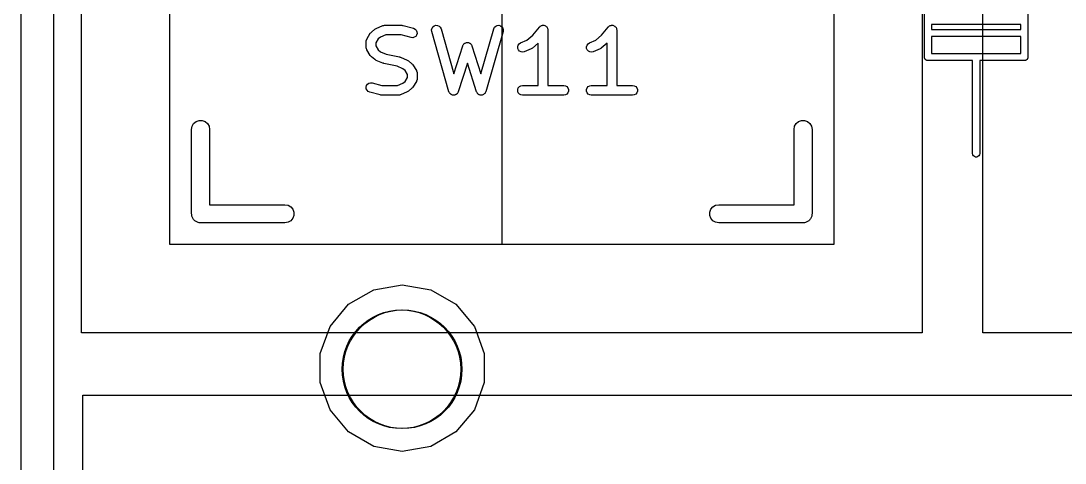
# Model space of a CAD drawing. Header units: millimetres. Extents: x 30 to 728, y -111 to 447.
# Drawn here: x 63.47 to 85.48, y 156.48 to 165.8 of the extents above; entities that cross this region are included whole.
import ezdxf

# ---------------------------------------------------------------- set-up
doc = ezdxf.new("R2010")
doc.units = ezdxf.units.MM
for name, color, linetype in [('BLACK', 7, 'Continuous'), ('プレート', 6, 'Continuous'), ('化粧板', 1, 'Continuous'), ('参照キーキャップ', 7, 'Continuous'), ('寸法', 21, 'Continuous'), ('裏面', 3, 'Continuous')]:
    doc.layers.add(name, color=color, linetype=linetype)
doc.layers.add('補助線', color=4, linetype='Continuous', transparency=0.8)

# ---------------------------------------------------------------- blocks, each defined once
blk = doc.blocks.new('hhskb-F.SilkS')
at = {"layer": 'BLACK'}
for p, q in [((48.909, -63.048), (48.909, -56.952)), ((51.091, -56.952), (51.091, -63.048)), ((37.2498, -62.5224), (37.3224, -62.4619)), ((37.3224, -62.4619), (37.3356, -62.4544)), ((37.3356, -62.4544), (37.3484, -62.4462)), ((37.3484, -62.4462), (37.4935, -62.3857)), ((37.4935, -62.3857), (37.4958, -62.3852)), ((37.4958, -62.3852), (37.4978, -62.3841)), ((37.4978, -62.3841), (37.5129, -62.3814)), ((37.5129, -62.3814), (37.5279, -62.378)), ((37.5279, -62.378), (37.5303, -62.3783)), ((37.5303, -62.3783), (37.5326, -62.3779)), ((37.5326, -62.3779), (37.8954, -62.3779)), ((37.8954, -62.3779), (37.909, -62.3803)), ((37.909, -62.3803), (37.9226, -62.3816)), ((37.9226, -62.3816), (38.1403, -62.4421)), ((38.1403, -62.4421), (38.1722, -62.4573)), ((38.1722, -62.4573), (38.1969, -62.4825)), ((38.1969, -62.4825), (38.2115, -62.5146)), ((38.2115, -62.5146), (38.2143, -62.5498)), ((38.5198, -62.4723), (38.5284, -62.4381)), ((38.5235, -62.5074), (38.5198, -62.4723)), ((38.8863, -63.7774), (38.5235, -62.5074)), ((38.5284, -62.4381), (38.5481, -62.4089)), ((38.5481, -62.4089), (38.5767, -62.3882)), ((38.5767, -62.3882), (38.6106, -62.3785)), ((38.6106, -62.3785), (38.6458, -62.381)), ((38.6458, -62.381), (38.678, -62.3953)), ((38.678, -62.3953), (38.7034, -62.4199)), ((38.7034, -62.4199), (38.7188, -62.4516)), ((38.7188, -62.4516), (38.9895, -63.399)), ((39.5591, -63.399), (39.8297, -62.4516)), ((40.0251, -62.5074), (39.6623, -63.7774)), ((39.8297, -62.4516), (39.8452, -62.4199)), ((39.8452, -62.4199), (39.8705, -62.3953)), ((39.8705, -62.3953), (39.9028, -62.381)), ((39.9028, -62.381), (39.938, -62.3785)), ((39.938, -62.3785), (39.9719, -62.3882)), ((39.9719, -62.3882), (40.0004, -62.4089)), ((40.0004, -62.4089), (40.0202, -62.4381)), ((40.0202, -62.4381), (40.0288, -62.4723)), ((40.0288, -62.4723), (40.0251, -62.5074)), ((40.6528, -62.5895), (40.7915, -62.4161)), ((40.7915, -62.4161), (40.7924, -62.4153)), ((40.7924, -62.4153), (40.793, -62.4142)), ((40.793, -62.4142), (40.8056, -62.4036)), ((40.8056, -62.4036), (40.818, -62.3927)), ((40.818, -62.3927), (40.8191, -62.3923)), ((40.8191, -62.3923), (40.8201, -62.3915)), ((40.8201, -62.3915), (40.8355, -62.3859)), ((40.8355, -62.3859), (40.8509, -62.3799)), ((40.8509, -62.3799), (40.8521, -62.3799)), ((40.8521, -62.3799), (40.8532, -62.3795)), ((40.8532, -62.3795), (40.8697, -62.3795)), ((40.8697, -62.3795), (40.8862, -62.3791)), ((40.8862, -62.3791), (40.8873, -62.3795)), ((40.8873, -62.3795), (40.8885, -62.3795)), ((40.8885, -62.3795), (40.904, -62.3851)), ((40.904, -62.3851), (40.9196, -62.3904)), ((40.9196, -62.3904), (40.9205, -62.3911)), ((40.9205, -62.3911), (40.9217, -62.3915)), ((40.9217, -62.3915), (40.9343, -62.4021)), ((40.9343, -62.4021), (40.9471, -62.4124)), ((40.9471, -62.4124), (40.9478, -62.4134)), ((40.9478, -62.4134), (40.9487, -62.4142)), ((40.9487, -62.4142), (40.9569, -62.4285)), ((40.9569, -62.4285), (40.9655, -62.4426)), ((40.9655, -62.4426), (40.9657, -62.4437)), ((40.9657, -62.4437), (40.9663, -62.4448)), ((40.9663, -62.4448), (40.9692, -62.461)), ((40.9692, -62.461), (40.9724, -62.4771)), ((40.9724, -62.4771), (40.9722, -62.4783)), ((40.9722, -62.4783), (40.9725, -62.4795)), ((40.9725, -62.4795), (40.9725, -63.6479)), ((42.1042, -62.5895), (42.243, -62.4161)), ((42.243, -62.4161), (42.2439, -62.4153)), ((42.2439, -62.4153), (42.2445, -62.4142)), ((42.2445, -62.4142), (42.2571, -62.4036)), ((42.2571, -62.4036), (42.2694, -62.3927)), ((42.2694, -62.3927), (42.2706, -62.3923)), ((42.2706, -62.3923), (42.2715, -62.3915)), ((42.2715, -62.3915), (42.2869, -62.3859)), ((42.2869, -62.3859), (42.3023, -62.3799)), ((42.3023, -62.3799), (42.3035, -62.3799)), ((42.3035, -62.3799), (42.3046, -62.3795)), ((42.3046, -62.3795), (42.3211, -62.3795)), ((42.3211, -62.3795), (42.3376, -62.3791)), ((42.3376, -62.3791), (42.3387, -62.3795)), ((42.3387, -62.3795), (42.3399, -62.3795)), ((42.3399, -62.3795), (42.3554, -62.3851)), ((42.3554, -62.3851), (42.371, -62.3904)), ((42.371, -62.3904), (42.372, -62.3911)), ((42.372, -62.3911), (42.3731, -62.3915)), ((42.3731, -62.3915), (42.3857, -62.4021)), ((42.3857, -62.4021), (42.3986, -62.4124)), ((42.3986, -62.4124), (42.3992, -62.4134)), ((42.3992, -62.4134), (42.4001, -62.4142)), ((42.4001, -62.4142), (42.4083, -62.4285)), ((42.4083, -62.4285), (42.4169, -62.4426)), ((42.4169, -62.4426), (42.4172, -62.4437)), ((42.4172, -62.4437), (42.4178, -62.4448)), ((42.4178, -62.4448), (42.4206, -62.461)), ((42.4206, -62.461), (42.4239, -62.4771)), ((42.4239, -62.4771), (42.4237, -62.4783)), ((42.4237, -62.4783), (42.4239, -62.4795)), ((42.4239, -62.4795), (42.4239, -63.6479)), ((49.059, -62.361), (49.059, -62.465)), ((50.941, -62.361), (49.059, -62.361)), ((49.059, -62.465), (50.941, -62.465)), ((50.941, -62.465), (50.941, -62.361)), ((37.1407, -62.7214), (37.1424, -62.7118)), ((37.1407, -62.8424), (37.1407, -62.7214)), ((37.1424, -62.7118), (37.1425, -62.7021)), ((37.1425, -62.7021), (37.1454, -62.6946)), ((37.1454, -62.6946), (37.1468, -62.6867)), ((37.1468, -62.6867), (37.1517, -62.6782)), ((37.1517, -62.6782), (37.1552, -62.6692)), ((37.1552, -62.6692), (37.2277, -62.5482)), ((37.2277, -62.5482), (37.2388, -62.5354)), ((37.2388, -62.5354), (37.2498, -62.5224)), ((37.3931, -62.6675), (37.3439, -62.7496)), ((37.4407, -62.6279), (37.3931, -62.6675)), ((37.5529, -62.5811), (37.4407, -62.6279)), ((37.8816, -62.5811), (37.5529, -62.5811)), ((38.0859, -62.6379), (37.8816, -62.5811)), ((38.1211, -62.6413), (38.0859, -62.6379)), ((38.1552, -62.6325), (38.1211, -62.6413)), ((38.1843, -62.6125), (38.1552, -62.6325)), ((38.2048, -62.5838), (38.1843, -62.6125)), ((38.2143, -62.5498), (38.2048, -62.5838)), ((40.3964, -62.7486), (40.5273, -62.694)), ((40.5273, -62.694), (40.6528, -62.5895)), ((41.8478, -62.7486), (41.9788, -62.694)), ((41.9788, -62.694), (42.1042, -62.5895)), ((50.941, -62.615), (49.059, -62.615)), ((49.059, -62.615), (49.059, -62.973)), ((50.941, -62.973), (50.941, -62.615)), ((37.1424, -62.852), (37.1407, -62.8424)), ((37.1425, -62.8617), (37.1424, -62.852)), ((37.1454, -62.8692), (37.1425, -62.8617)), ((37.1468, -62.8771), (37.1454, -62.8692)), ((37.1517, -62.8856), (37.1468, -62.8771)), ((37.1552, -62.8947), (37.1517, -62.8856)), ((37.2277, -63.0156), (37.1552, -62.8947)), ((37.3439, -62.7496), (37.3439, -62.8142)), ((37.3439, -62.8142), (37.3931, -62.8963)), ((37.3931, -62.8963), (37.4407, -62.9359)), ((37.4407, -62.9359), (37.5627, -62.9868)), ((38.9895, -63.399), (39.1775, -62.8114)), ((39.1775, -62.8114), (39.1794, -62.8078)), ((39.1794, -62.8078), (39.1803, -62.8039)), ((39.1803, -62.8039), (39.1876, -62.7923)), ((39.1876, -62.7923), (39.1939, -62.7802)), ((39.1939, -62.7802), (39.1969, -62.7775)), ((39.1969, -62.7775), (39.1991, -62.7741)), ((39.1991, -62.7741), (39.2099, -62.7657)), ((39.2099, -62.7657), (39.2201, -62.7565)), ((39.2201, -62.7565), (39.2238, -62.7549)), ((39.2238, -62.7549), (39.227, -62.7525)), ((39.227, -62.7525), (39.24, -62.7483)), ((39.24, -62.7483), (39.2527, -62.7431)), ((39.2527, -62.7431), (39.2568, -62.7429)), ((39.2568, -62.7429), (39.2606, -62.7417)), ((39.2606, -62.7417), (39.2743, -62.7422)), ((39.2743, -62.7422), (39.288, -62.7417)), ((39.288, -62.7417), (39.2918, -62.7429)), ((39.2918, -62.7429), (39.2959, -62.7431)), ((39.2959, -62.7431), (39.3085, -62.7483)), ((39.3085, -62.7483), (39.3216, -62.7525)), ((39.3216, -62.7525), (39.3248, -62.7549)), ((39.3248, -62.7549), (39.3285, -62.7565)), ((39.3285, -62.7565), (39.3387, -62.7657)), ((39.3387, -62.7657), (39.3495, -62.7741)), ((39.3495, -62.7741), (39.3516, -62.7775)), ((39.3516, -62.7775), (39.3546, -62.7802)), ((39.3546, -62.7802), (39.361, -62.7923)), ((39.361, -62.7923), (39.3683, -62.8039)), ((39.3683, -62.8039), (39.3692, -62.8078)), ((39.3692, -62.8078), (39.3711, -62.8114)), ((39.3711, -62.8114), (39.5591, -63.399)), ((40.3347, -62.8293), (40.3452, -62.7957)), ((40.3363, -62.8646), (40.3347, -62.8293)), ((40.3499, -62.8971), (40.3363, -62.8646)), ((40.3452, -62.7957), (40.3666, -62.7676)), ((40.3737, -62.9231), (40.3499, -62.8971)), ((40.3666, -62.7676), (40.3964, -62.7486)), ((40.4051, -62.9393), (40.3737, -62.9231)), ((40.4401, -62.9439), (40.4051, -62.9393)), ((40.4745, -62.9362), (40.4401, -62.9439)), ((40.6196, -62.8757), (40.4745, -62.9362)), ((40.6324, -62.8675), (40.6196, -62.8757)), ((40.6456, -62.86), (40.6324, -62.8675)), ((40.7693, -62.7569), (40.6456, -62.86)), ((40.7693, -63.6479), (40.7693, -62.7569)), ((41.7861, -62.8293), (41.7966, -62.7957)), ((41.7877, -62.8646), (41.7861, -62.8293)), ((41.8013, -62.8971), (41.7877, -62.8646)), ((41.7966, -62.7957), (41.8181, -62.7676)), ((41.8252, -62.9231), (41.8013, -62.8971)), ((41.8181, -62.7676), (41.8478, -62.7486)), ((41.8565, -62.9393), (41.8252, -62.9231)), ((41.8915, -62.9439), (41.8565, -62.9393)), ((41.9259, -62.9362), (41.8915, -62.9439)), ((42.0711, -62.8757), (41.9259, -62.9362)), ((42.0839, -62.8675), (42.0711, -62.8757)), ((42.097, -62.86), (42.0839, -62.8675)), ((42.2207, -62.7569), (42.097, -62.86)), ((42.2207, -63.6479), (42.2207, -62.7569)), ((37.2389, -63.0284), (37.2277, -63.0156)), ((37.2498, -63.0414), (37.2389, -63.0284)), ((37.3224, -63.1019), (37.2498, -63.0414)), ((37.3356, -63.1094), (37.3224, -63.1019)), ((37.3484, -63.1176), (37.3356, -63.1094)), ((37.4935, -63.1781), (37.3484, -63.1176)), ((37.5627, -62.9868), (37.8436, -63.0453)), ((37.8436, -63.0453), (37.8525, -63.0489)), ((37.8525, -63.0489), (37.8619, -63.051)), ((37.8619, -63.051), (38.0071, -63.1115)), ((38.0071, -63.1115), (38.0199, -63.1196)), ((38.0199, -63.1196), (38.033, -63.1272)), ((38.033, -63.1272), (38.1056, -63.1877)), ((39.2743, -63.1757), (39.0808, -63.7805)), ((39.4678, -63.7805), (39.2743, -63.1757)), ((48.9101, -63.0545), (48.909, -63.048)), ((48.9101, -63.061), (48.9101, -63.0545)), ((48.9124, -63.0672), (48.9101, -63.061)), ((48.9135, -63.0737), (48.9124, -63.0672)), ((48.9168, -63.0793), (48.9135, -63.0737)), ((48.919, -63.0855), (48.9168, -63.0793)), ((48.9233, -63.0905), (48.919, -63.0855)), ((48.9265, -63.0962), (48.9233, -63.0905)), ((48.9316, -63.1004), (48.9265, -63.0962)), ((48.9358, -63.1055), (48.9316, -63.1004)), ((48.9415, -63.1087), (48.9358, -63.1055)), ((48.9465, -63.113), (48.9415, -63.1087)), ((48.9527, -63.1152), (48.9465, -63.113)), ((48.9583, -63.1185), (48.9527, -63.1152)), ((48.9648, -63.1196), (48.9583, -63.1185)), ((48.971, -63.1219), (48.9648, -63.1196)), ((48.9775, -63.1219), (48.971, -63.1219)), ((48.984, -63.123), (48.9775, -63.1219)), ((49.925, -63.123), (48.984, -63.123)), ((49.059, -62.973), (50, -62.973)), ((49.925, -63.81), (49.925, -63.123)), ((50, -62.973), (50.941, -62.973)), ((51.016, -63.123), (50.075, -63.123)), ((50.075, -63.123), (50.075, -63.81)), ((51.0225, -63.1219), (51.016, -63.123)), ((51.029, -63.1219), (51.0225, -63.1219)), ((51.0352, -63.1196), (51.029, -63.1219)), ((51.0417, -63.1185), (51.0352, -63.1196)), ((51.0473, -63.1152), (51.0417, -63.1185)), ((51.0535, -63.113), (51.0473, -63.1152)), ((51.0585, -63.1087), (51.0535, -63.113)), ((51.0642, -63.1055), (51.0585, -63.1087)), ((51.0684, -63.1004), (51.0642, -63.1055)), ((51.0735, -63.0962), (51.0684, -63.1004)), ((51.0767, -63.0905), (51.0735, -63.0962)), ((51.081, -63.0855), (51.0767, -63.0905)), ((51.0832, -63.0793), (51.081, -63.0855)), ((51.0865, -63.0737), (51.0832, -63.0793)), ((51.0876, -63.0672), (51.0865, -63.0737)), ((51.0899, -63.061), (51.0876, -63.0672)), ((51.091, -63.048), (51.0899, -63.0545)), ((51.0899, -63.0545), (51.0899, -63.061)), ((37.5029, -63.1802), (37.4935, -63.1781)), ((37.5118, -63.1837), (37.5029, -63.1802)), ((37.7927, -63.2423), (37.5118, -63.1837)), ((37.9148, -63.2931), (37.7927, -63.2423)), ((37.9623, -63.3327), (37.9148, -63.2931)), ((38.0115, -63.4148), (37.9623, -63.3327)), ((38.1056, -63.1877), (38.1166, -63.2006)), ((38.1166, -63.2006), (38.1277, -63.2134)), ((38.1277, -63.2134), (38.2003, -63.3344)), ((38.2003, -63.3344), (38.2037, -63.3435)), ((38.2037, -63.3435), (38.2086, -63.3519)), ((38.2086, -63.3519), (38.21, -63.3598)), ((38.21, -63.3598), (38.2129, -63.3673)), ((38.2129, -63.3673), (38.2131, -63.3771)), ((38.2131, -63.3771), (38.2147, -63.3867)), ((38.2147, -63.3867), (38.2147, -63.5076)), ((37.1506, -63.6453), (37.1711, -63.6166)), ((37.1711, -63.6166), (37.2002, -63.5966)), ((37.2002, -63.5966), (37.2344, -63.5878)), ((37.2344, -63.5878), (37.2695, -63.5912)), ((37.2695, -63.5912), (37.4738, -63.6479)), ((37.8025, -63.6479), (37.9148, -63.6012)), ((37.9148, -63.6012), (37.9623, -63.5615)), ((37.9623, -63.5615), (38.0115, -63.4795)), ((38.0115, -63.4795), (38.0115, -63.4148)), ((38.2003, -63.5599), (38.1277, -63.6808)), ((38.2037, -63.5508), (38.2003, -63.5599)), ((38.2086, -63.5424), (38.2037, -63.5508)), ((38.21, -63.5344), (38.2086, -63.5424)), ((38.2129, -63.5269), (38.21, -63.5344)), ((38.2131, -63.5172), (38.2129, -63.5269)), ((38.2147, -63.5076), (38.2131, -63.5172)), ((37.1412, -63.6793), (37.1506, -63.6453)), ((37.1439, -63.7144), (37.1412, -63.6793)), ((37.1585, -63.7466), (37.1439, -63.7144)), ((37.1833, -63.7717), (37.1585, -63.7466)), ((37.2151, -63.7869), (37.1833, -63.7717)), ((37.4328, -63.8474), (37.2151, -63.7869)), ((37.4738, -63.6479), (37.8025, -63.6479)), ((38.0071, -63.7828), (37.8619, -63.8433)), ((38.0199, -63.7746), (38.0071, -63.7828)), ((38.033, -63.7671), (38.0199, -63.7746)), ((38.1056, -63.7066), (38.033, -63.7671)), ((38.1166, -63.6937), (38.1056, -63.7066)), ((38.1277, -63.6808), (38.1166, -63.6937)), ((38.8888, -63.7825), (38.8863, -63.7774)), ((38.89, -63.788), (38.8888, -63.7825)), ((38.8964, -63.7983), (38.89, -63.788)), ((38.9017, -63.8092), (38.8964, -63.7983)), ((38.9058, -63.8131), (38.9017, -63.8092)), ((38.9088, -63.8178), (38.9058, -63.8131)), ((38.9184, -63.8253), (38.9088, -63.8178)), ((38.9271, -63.8337), (38.9184, -63.8253)), ((38.9322, -63.836), (38.9271, -63.8337)), ((38.9367, -63.8394), (38.9322, -63.836)), ((39.0382, -63.8354), (39.033, -63.8376)), ((39.0472, -63.8273), (39.0382, -63.8354)), ((39.057, -63.8202), (39.0472, -63.8273)), ((39.0602, -63.8155), (39.057, -63.8202)), ((39.0643, -63.8117), (39.0602, -63.8155)), ((39.07, -63.801), (39.0643, -63.8117)), ((39.0768, -63.7909), (39.07, -63.801)), ((39.0781, -63.7855), (39.0768, -63.7909)), ((39.0808, -63.7805), (39.0781, -63.7855)), ((39.4704, -63.7855), (39.4678, -63.7805)), ((39.4718, -63.7909), (39.4704, -63.7855)), ((39.4786, -63.801), (39.4718, -63.7909)), ((39.4842, -63.8117), (39.4786, -63.801)), ((39.4884, -63.8155), (39.4842, -63.8117)), ((39.4916, -63.8202), (39.4884, -63.8155)), ((39.5014, -63.8273), (39.4916, -63.8202)), ((39.5103, -63.8354), (39.5014, -63.8273)), ((39.5156, -63.8376), (39.5103, -63.8354)), ((39.6163, -63.836), (39.6119, -63.8394)), ((39.6215, -63.8337), (39.6163, -63.836)), ((39.6302, -63.8253), (39.6215, -63.8337)), ((39.6398, -63.8178), (39.6302, -63.8253)), ((39.6428, -63.8131), (39.6398, -63.8178)), ((39.6468, -63.8092), (39.6428, -63.8131)), ((39.6521, -63.7983), (39.6468, -63.8092)), ((39.6586, -63.788), (39.6521, -63.7983)), ((39.6598, -63.7825), (39.6586, -63.788)), ((39.6623, -63.7774), (39.6598, -63.7825)), ((40.3354, -63.7319), (40.3474, -63.6987)), ((40.3354, -63.7672), (40.3354, -63.7319)), ((40.3474, -63.8003), (40.3354, -63.7672)), ((40.3474, -63.6987), (40.3701, -63.6717)), ((40.3701, -63.8274), (40.3474, -63.8003)), ((40.3701, -63.6717), (40.4007, -63.6541)), ((40.4007, -63.845), (40.3701, -63.8274)), ((40.4007, -63.6541), (40.4354, -63.6479)), ((40.4354, -63.6479), (40.7693, -63.6479)), ((40.9725, -63.6479), (41.3063, -63.6479)), ((41.3063, -63.6479), (41.341, -63.6541)), ((41.341, -63.6541), (41.3716, -63.6717)), ((41.3716, -63.8274), (41.341, -63.845)), ((41.3716, -63.6717), (41.3943, -63.6987)), ((41.3943, -63.8003), (41.3716, -63.8274)), ((41.3943, -63.6987), (41.4063, -63.7319)), ((41.4063, -63.7672), (41.3943, -63.8003)), ((41.4063, -63.7319), (41.4063, -63.7672)), ((41.7868, -63.7319), (41.7989, -63.6987)), ((41.7868, -63.7672), (41.7868, -63.7319)), ((41.7989, -63.8003), (41.7868, -63.7672)), ((41.7989, -63.6987), (41.8216, -63.6717)), ((41.8216, -63.8274), (41.7989, -63.8003)), ((41.8216, -63.6717), (41.8521, -63.6541)), ((41.8521, -63.845), (41.8216, -63.8274)), ((41.8521, -63.6541), (41.8869, -63.6479)), ((41.8869, -63.6479), (42.2207, -63.6479)), ((42.4239, -63.6479), (42.7577, -63.6479)), ((42.7577, -63.6479), (42.7925, -63.6541)), ((42.7925, -63.6541), (42.823, -63.6717)), ((42.823, -63.8274), (42.7925, -63.845)), ((42.823, -63.6717), (42.8457, -63.6987)), ((42.8457, -63.8003), (42.823, -63.8274)), ((42.8457, -63.6987), (42.8578, -63.7319)), ((42.8578, -63.7672), (42.8457, -63.8003)), ((42.8578, -63.7319), (42.8578, -63.7672)), ((49.925, -65.08), (49.925, -63.81)), ((50.075, -63.81), (50.075, -65.08)), ((37.4465, -63.8487), (37.4328, -63.8474)), ((37.46, -63.8511), (37.4465, -63.8487)), ((37.8229, -63.8511), (37.46, -63.8511)), ((37.8252, -63.8507), (37.8229, -63.8511)), ((37.8275, -63.851), (37.8252, -63.8507)), ((37.8425, -63.8477), (37.8275, -63.851)), ((37.8576, -63.845), (37.8425, -63.8477)), ((37.8596, -63.8438), (37.8576, -63.845)), ((37.8619, -63.8433), (37.8596, -63.8438)), ((38.9483, -63.8431), (38.9367, -63.8394)), ((38.9593, -63.8481), (38.9483, -63.8431)), ((38.9649, -63.8485), (38.9593, -63.8481)), ((38.9703, -63.8502), (38.9649, -63.8485)), ((38.9824, -63.8497), (38.9703, -63.8502)), ((38.9945, -63.8506), (38.9824, -63.8497)), ((38.9999, -63.849), (38.9945, -63.8506)), ((39.0056, -63.8488), (38.9999, -63.849)), ((39.0168, -63.8442), (39.0056, -63.8488)), ((39.0285, -63.8409), (39.0168, -63.8442)), ((39.033, -63.8376), (39.0285, -63.8409)), ((39.5201, -63.8409), (39.5156, -63.8376)), ((39.5318, -63.8442), (39.5201, -63.8409)), ((39.543, -63.8488), (39.5318, -63.8442)), ((39.5486, -63.849), (39.543, -63.8488)), ((39.554, -63.8506), (39.5486, -63.849)), ((39.5661, -63.8497), (39.554, -63.8506)), ((39.5783, -63.8502), (39.5661, -63.8497)), ((39.5836, -63.8485), (39.5783, -63.8502)), ((39.5892, -63.8481), (39.5836, -63.8485)), ((39.6003, -63.8431), (39.5892, -63.8481)), ((39.6119, -63.8394), (39.6003, -63.8431)), ((40.4354, -63.8511), (40.4007, -63.845)), ((41.3063, -63.8511), (40.4354, -63.8511)), ((41.341, -63.845), (41.3063, -63.8511)), ((41.8869, -63.8511), (41.8521, -63.845)), ((42.7577, -63.8511), (41.8869, -63.8511)), ((42.7925, -63.845), (42.7577, -63.8511)), ((33.471, -64.5068), (33.5041, -64.4495)), ((33.5041, -64.4495), (33.5547, -64.407)), ((33.5547, -64.407), (33.6169, -64.3844)), ((33.6169, -64.3844), (33.6831, -64.3844)), ((33.6831, -64.3844), (33.7452, -64.407)), ((33.7452, -64.407), (33.7959, -64.4495)), ((33.7959, -64.4495), (33.829, -64.5068)), ((46.171, -64.5068), (46.2041, -64.4495)), ((46.2041, -64.4495), (46.2548, -64.407)), ((46.2548, -64.407), (46.3169, -64.3844)), ((46.3169, -64.3844), (46.3831, -64.3844)), ((46.3831, -64.3844), (46.4452, -64.407)), ((46.4452, -64.407), (46.4959, -64.4495)), ((46.4959, -64.4495), (46.529, -64.5068)), ((33.4595, -64.572), (33.471, -64.5068)), ((33.4595, -66.35), (33.4595, -64.572)), ((33.829, -64.5068), (33.8405, -64.572)), ((33.8405, -64.572), (33.8405, -66.1595)), ((46.1595, -64.572), (46.171, -64.5068)), ((46.1595, -66.1595), (46.1595, -64.572)), ((46.529, -64.5068), (46.5405, -64.572)), ((46.5405, -64.572), (46.5405, -66.35)), ((49.9295, -65.1057), (49.925, -65.08)), ((49.9425, -65.1282), (49.9295, -65.1057)), ((49.9625, -65.145), (49.9425, -65.1282)), ((49.987, -65.1539), (49.9625, -65.145)), ((50.013, -65.1539), (49.987, -65.1539)), ((50.0375, -65.145), (50.013, -65.1539)), ((50.0575, -65.1282), (50.0375, -65.145)), ((50.0705, -65.1057), (50.0575, -65.1282)), ((50.075, -65.08), (50.0705, -65.1057)), ((33.8405, -66.1595), (35.428, -66.1595)), ((35.428, -66.1595), (35.4932, -66.171)), ((35.4932, -66.171), (35.5505, -66.2041)), ((35.5505, -66.2041), (35.593, -66.2548)), ((35.593, -66.2548), (35.6156, -66.3169)), ((44.3844, -66.3169), (44.407, -66.2548)), ((44.407, -66.2548), (44.4495, -66.2041)), ((44.4495, -66.2041), (44.5068, -66.171)), ((44.5068, -66.171), (44.572, -66.1595)), ((44.572, -66.1595), (46.1595, -66.1595)), ((33.4624, -66.3664), (33.4595, -66.35)), ((33.4624, -66.3831), (33.4624, -66.3664)), ((33.4681, -66.3987), (33.4624, -66.3831)), ((33.471, -66.4152), (33.4681, -66.3987)), ((33.4793, -66.4296), (33.471, -66.4152)), ((33.485, -66.4453), (33.4793, -66.4296)), ((33.4957, -66.458), (33.485, -66.4453)), ((33.5041, -66.4725), (33.4957, -66.458)), ((33.5168, -66.4832), (33.5041, -66.4725)), ((35.593, -66.4453), (35.5505, -66.4959)), ((35.6156, -66.3831), (35.593, -66.4453)), ((35.6156, -66.3169), (35.6156, -66.3831)), ((44.3844, -66.3831), (44.3844, -66.3169)), ((44.407, -66.4453), (44.3844, -66.3831)), ((44.4495, -66.4959), (44.407, -66.4453)), ((46.4959, -66.4725), (46.4832, -66.4832)), ((46.5043, -66.458), (46.4959, -66.4725)), ((46.515, -66.4453), (46.5043, -66.458)), ((46.5207, -66.4296), (46.515, -66.4453)), ((46.529, -66.4152), (46.5207, -66.4296)), ((46.5319, -66.3987), (46.529, -66.4152)), ((46.5376, -66.3831), (46.5319, -66.3987)), ((46.5405, -66.35), (46.5376, -66.3664)), ((46.5376, -66.3664), (46.5376, -66.3831)), ((33.5275, -66.4959), (33.5168, -66.4832)), ((33.542, -66.5043), (33.5275, -66.4959)), ((33.5547, -66.515), (33.542, -66.5043)), ((33.5704, -66.5207), (33.5547, -66.515)), ((33.5848, -66.529), (33.5704, -66.5207)), ((33.6013, -66.5319), (33.5848, -66.529)), ((33.6169, -66.5376), (33.6013, -66.5319)), ((33.6336, -66.5376), (33.6169, -66.5376)), ((33.65, -66.5405), (33.6336, -66.5376)), ((35.428, -66.5405), (33.65, -66.5405)), ((35.4932, -66.529), (35.428, -66.5405)), ((35.5505, -66.4959), (35.4932, -66.529)), ((44.5068, -66.529), (44.4495, -66.4959)), ((44.572, -66.5405), (44.5068, -66.529)), ((46.35, -66.5405), (44.572, -66.5405)), ((46.3664, -66.5376), (46.35, -66.5405)), ((46.3831, -66.5376), (46.3664, -66.5376)), ((46.3987, -66.5319), (46.3831, -66.5376)), ((46.4152, -66.529), (46.3987, -66.5319)), ((46.4296, -66.5207), (46.4152, -66.529)), ((46.4452, -66.515), (46.4296, -66.5207)), ((46.458, -66.5043), (46.4452, -66.515)), ((46.4725, -66.4959), (46.458, -66.5043)), ((46.4832, -66.4832), (46.4725, -66.4959)), ((36.7708, -68.2543), (37.2992, -67.9493)), ((37.2992, -67.9493), (37.9, -67.8433)), ((37.9, -67.8433), (38.5008, -67.9493)), ((38.5008, -67.9493), (39.0292, -68.2543)), ((36.3787, -68.7217), (36.7708, -68.2543)), ((39.0292, -68.2543), (39.4213, -68.7217)), ((36.17, -69.295), (36.3787, -68.7217)), ((39.4213, -68.7217), (39.63, -69.295)), ((36.17, -69.905), (36.17, -69.295)), ((39.63, -69.295), (39.63, -69.905)), ((36.3787, -70.4783), (36.17, -69.905)), ((39.63, -69.905), (39.4213, -70.4783)), ((36.7708, -70.9457), (36.3787, -70.4783)), ((39.4213, -70.4783), (39.0292, -70.9457)), ((37.2992, -71.2507), (36.7708, -70.9457)), ((39.0292, -70.9457), (38.5008, -71.2507)), ((37.9, -71.3567), (37.2992, -71.2507)), ((38.5008, -71.2507), (37.9, -71.3567))]:
    blk.add_line(p, q, dxfattribs=at)

msp = doc.modelspace()

# ---------------------------------------------------------------- linework, layer by layer
at = {"layer": 'プレート'}
msp.add_lwpolyline([(66.608, 161.086), (66.608, 175.086), (80.608, 175.086), (80.608, 161.086)], close=True, dxfattribs=at)
msp.add_circle((71.517, 158.461), 1.25, dxfattribs=at)
at = {"layer": '化粧板'}
msp.add_lwpolyline([(63.47, 178.227), (197.749, 178.227), (197.749, 157.945), (188.249, 157.945), (188.249, 140.207), (192.999, 140.207), (192.999, 121.227), (202.499, 121.227), (202.499, 81.977), (106.217, 81.977), (106.217, 100.955), (63.499, 101.001)], close=True, dxfattribs=at)
at = {"layer": '参照キーキャップ', "color": 7}
for points in [[(64.747, 176.947), (82.469, 176.947), (82.469, 159.225), (64.747, 159.225), (64.747, 176.947)], [(83.747, 176.947), (101.469, 176.947), (101.469, 159.225), (83.747, 159.225), (83.747, 176.947)], [(64.779, 157.914), (91.936, 157.914), (91.936, 140.257), (64.779, 140.257), (64.779, 157.914)]]:
    msp.add_lwpolyline(points, close=True, dxfattribs=at)
at = {"layer": '裏面'}
msp.add_circle((71.492, 158.461), 1.25, dxfattribs=at)
at = {"layer": '補助線'}
for p, q in [((64.158, 223.312), (64.158, 53.388)), ((73.608, 175.086), (73.608, 161.086))]:
    msp.add_line(p, q, dxfattribs=at)

# ---------------------------------------------------------------- block references
at = {"layer": '寸法', "linetype": 'ByBlock'}
msp.add_blockref('hhskb-F.SilkS', (33.608, 228.086), dxfattribs=at)

doc.saveas('drawing.dxf')
